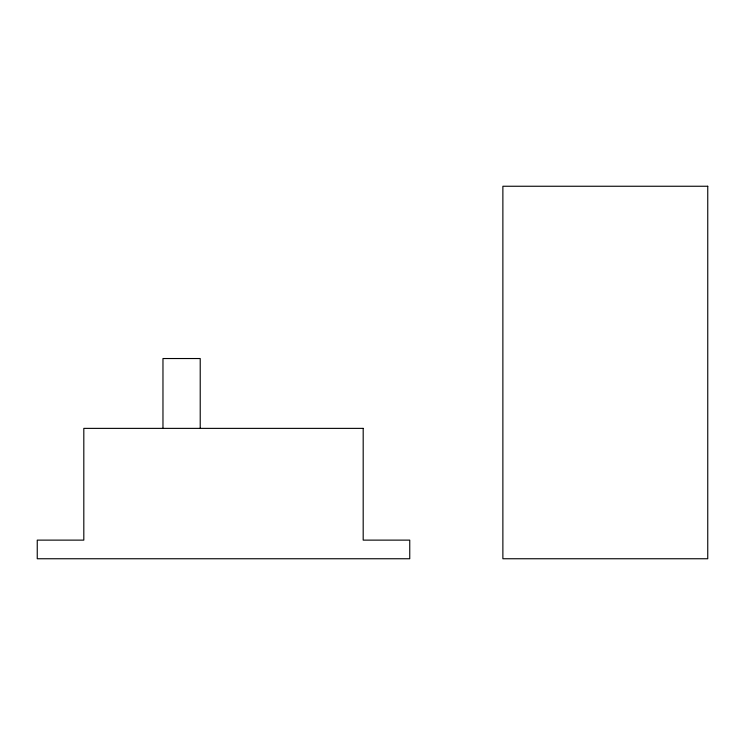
<?xml version="1.0" encoding="UTF-8"?>
<svg xmlns="http://www.w3.org/2000/svg" width="745" height="745" viewBox="0 0 745 745"><rect width="100%" height="100%" fill="white"/><g stroke="black" fill="none" stroke-linecap="round" stroke-linejoin="round"><path stroke-width="1.12" d="M200.219 428.375L200.219 358.531L162.969 358.531L162.969 428.375M707.75 186.25L502.875 186.25L502.875 558.75L707.75 558.75L707.75 186.25M363.188 428.375L83.812 428.375L83.812 540.125L37.25 540.125L37.25 558.75L409.75 558.75L409.75 540.125L363.188 540.125L363.188 428.375"/></g></svg>
